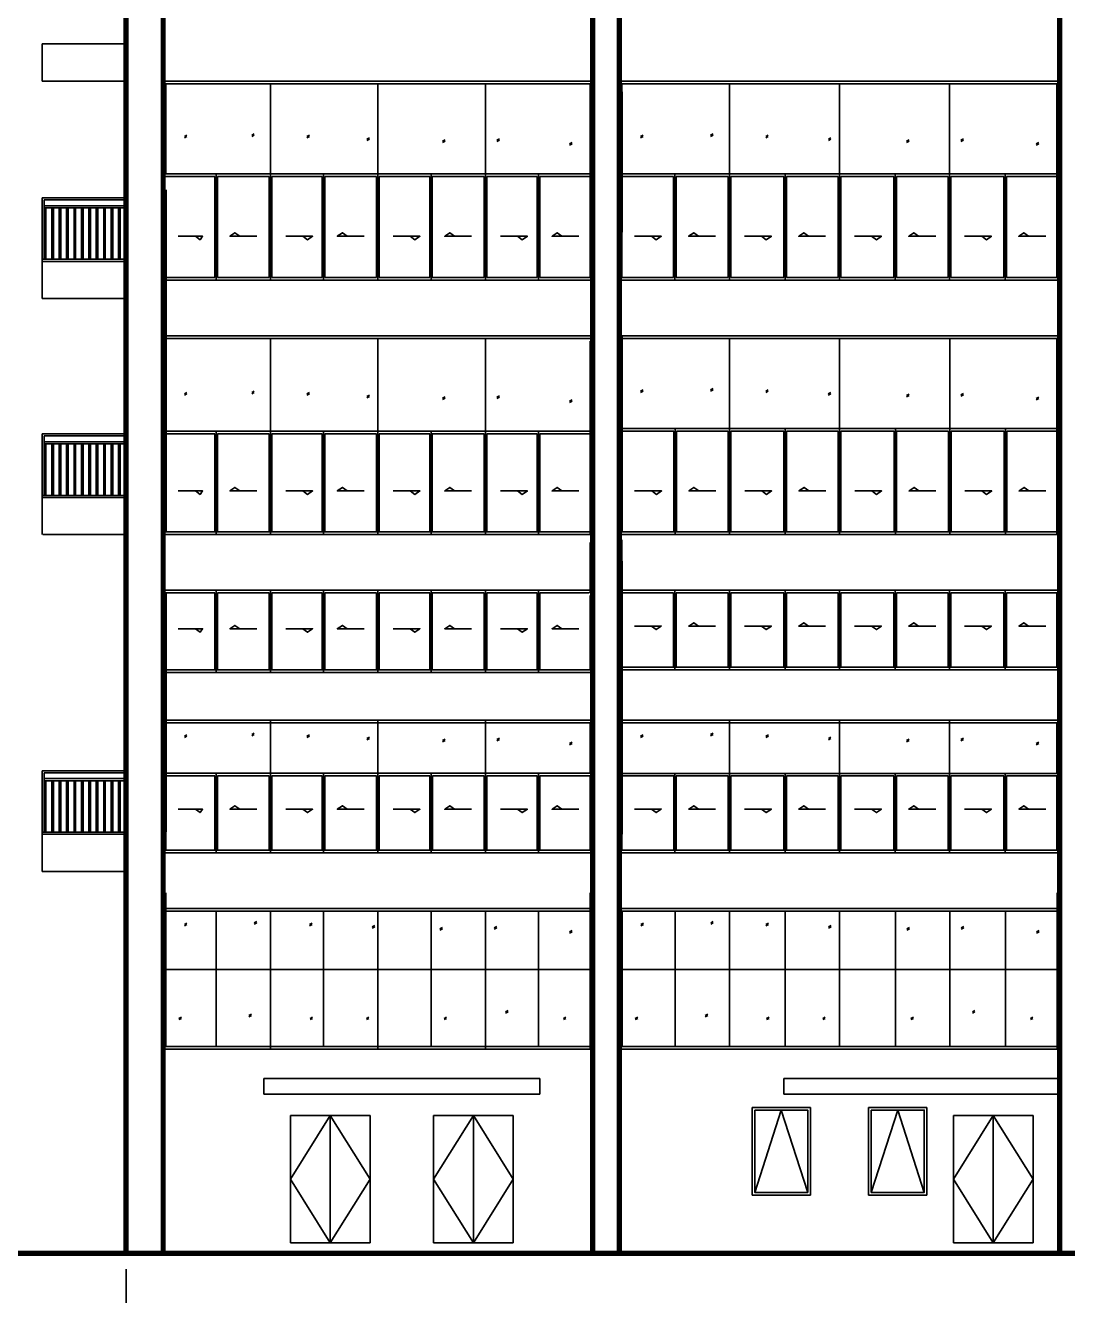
# Model space of a CAD drawing. Header units: millimetres. Extents: x 591771 to 1936534, y -622016 to 355666.
# Drawn here: x 605400 to 625049, y -88205 to -64259 of the extents above; entities that cross this region are included whole.
import ezdxf

# ---------------------------------------------------------------- set-up
doc = ezdxf.new("R2010")
doc.units = ezdxf.units.MM
doc.header["$LTSCALE"] = 80
for name, color, linetype in [('\\M+5B4B0\\M+5BBA7', 124, 'Continuous'), ('\\M+5C0B8\\M+5B8CB', 6, 'Continuous'), ('\\M+5C1A2\\M+5C3E6\\M+5CFDF\\M+5CCF51', 7, 'Continuous'), ('\\M+5C1A2\\M+5C3E6\\M+5CFDF\\M+5CCF55', 140, 'Continuous'), ('PUB_DIM', 3, 'Continuous'), ('WINDOW', 4, 'Continuous')]:
    doc.layers.add(name, color=color, linetype=linetype)
doc.styles.add('DIM_FONT', font='SIMPLEX.shx', dxfattribs={"width": 0.8})
doc.dimstyles.new('DIMN', dxfattribs={"dimtxt": 300, "dimasz": 100, "dimexe": 250, "dimexo": 300, "dimgap": 150, "dimtad": 1, "dimdec": 0, "dimzin": 0, "dimdsep": 46, "dimtxsty": 'DIM_FONT', "dimblk": 'ARCHTICK', "dimcen": 0.09, "dimclrt": 7, "dimazin": 2, "dimtfac": 1, "dimtdec": 0, "dimtix": 1, "dimtmove": 2, "dimatfit": 3, "dimldrblk": 'ARCHTICK', "dimfxl": 0, "dimtolj": 1, "dimtzin": 0, "dimarcsym": 0})

# ---------------------------------------------------------------- blocks, each defined once
blk = doc.blocks.new('lmg3')
at = {"layer": '\\M+5B4B0\\M+5BBA7'}
for p, q in [((810879, -551852), (802579, -551852)), ((802579, -551852), (802579, -554352)), ((810829, -551902), (802629, -551902)), ((802629, -551902), (802629, -552852)), ((804654, -551852), (804654, -554352)), ((806729, -551852), (806729, -554352)), ((808804, -554352), (808804, -551852)), ((810829, -552852), (810829, -551902)), ((810879, -554352), (810879, -551852)), ((802629, -552852), (810879, -552852)), ((803629, -552852), (803629, -554352)), ((804679, -552902), (804679, -554302)), ((805704, -552852), (805704, -554352)), ((807779, -552852), (807779, -554352)), ((809854, -554352), (809854, -552852)), ((802579, -554352), (810879, -554352))]:
    blk.add_line(p, q, dxfattribs=at)
at = {"layer": 'WINDOW', "color": 252}
for p, q in [((803028, -552124), (802979, -552149)), ((803028, -552149), (802979, -552174)), ((804347, -552096), (804298, -552121)), ((804347, -552121), (804298, -552146)), ((805389, -552124), (805340, -552149)), ((805389, -552149), (805340, -552174)), ((806569, -552170), (806520, -552195)), ((809068, -552188), (809019, -552213)), ((806569, -552195), (806520, -552220)), ((808045, -552207), (807996, -552232)), ((808045, -552232), (807996, -552257)), ((809068, -552213), (809019, -552238)), ((810489, -552262), (810439, -552287)), ((810489, -552287), (810439, -552312)), ((802629, -552902), (803604, -552902)), ((802629, -552902), (802629, -554302)), ((803604, -552902), (803604, -554302)), ((803654, -552902), (804629, -552902)), ((803654, -552902), (803654, -554302)), ((804629, -552902), (804629, -554302)), ((804679, -552902), (805679, -552902)), ((805679, -552902), (805679, -554302)), ((805729, -552902), (806704, -552902)), ((805729, -552902), (805729, -554302)), ((806704, -552902), (806704, -554302)), ((806754, -552902), (807754, -552902)), ((806754, -552902), (806754, -554302)), ((807754, -552902), (807754, -554302)), ((807804, -552902), (808779, -552902)), ((807804, -552902), (807804, -554302)), ((808779, -554302), (808779, -552902)), ((808829, -552902), (809829, -552902)), ((808829, -554302), (808829, -552902)), ((809829, -554302), (809829, -552902)), ((809879, -552902), (810829, -552902)), ((809879, -554302), (809879, -552902)), ((810829, -554302), (810829, -552902)), ((802629, -554302), (803604, -554302)), ((803654, -554302), (804629, -554302)), ((804679, -554302), (805679, -554302)), ((805729, -554302), (806704, -554302)), ((806754, -554302), (807754, -554302)), ((807804, -554302), (808779, -554302)), ((808829, -554302), (809829, -554302)), ((809879, -554302), (810829, -554302))]:
    blk.add_line(p, q, dxfattribs=at)
for points in [[(802864, -553527), (803371, -553527), (803275, -553592), (803186, -553527)], [(804394, -553527), (803887, -553527), (803982, -553462), (804071, -553527)], [(804939, -553527), (805446, -553527), (805350, -553592), (805261, -553527)], [(806469, -553527), (805962, -553527), (806057, -553462), (806146, -553527)], [(807014, -553527), (807521, -553527), (807425, -553592), (807336, -553527)], [(808544, -553527), (808037, -553527), (808132, -553462), (808221, -553527)], [(809089, -553527), (809596, -553527), (809500, -553592), (809411, -553527)], [(810619, -553527), (810112, -553527), (810207, -553462), (810296, -553527)]]:
    blk.add_lwpolyline(points, dxfattribs=at)
blk = doc.blocks.new('lmg4')
at = {"layer": '\\M+5B4B0\\M+5BBA7'}
for p, q in [((834433, -551901), (826333, -551901)), ((826333, -551901), (826333, -554401)), ((834383, -551951), (826383, -551951)), ((826383, -551951), (826383, -552901)), ((828358, -551901), (828358, -554401)), ((830383, -551901), (830383, -554401)), ((832408, -554401), (832408, -551901)), ((834383, -552901), (834383, -551951)), ((834433, -554401), (834433, -551901)), ((826383, -552901), (834433, -552901)), ((827333, -552901), (827333, -554401)), ((829358, -552901), (829358, -554401)), ((831383, -552901), (831383, -554401)), ((833408, -554401), (833408, -552901)), ((828383, -552951), (828383, -554351)), ((826333, -554401), (834433, -554401))]:
    blk.add_line(p, q, dxfattribs=at)
at = {"layer": 'WINDOW', "color": 252}
for p, q in [((826782, -552173), (826733, -552198)), ((828051, -552145), (828002, -552170)), ((828051, -552170), (828002, -552195)), ((829093, -552173), (829044, -552198)), ((826782, -552198), (826733, -552223)), ((829093, -552198), (829044, -552223)), ((830223, -552219), (830174, -552244)), ((830223, -552244), (830174, -552269)), ((831649, -552256), (831600, -552281)), ((831649, -552281), (831600, -552306)), ((832673, -552237), (832624, -552262)), ((832673, -552262), (832624, -552288)), ((834043, -552311), (833994, -552336)), ((834043, -552336), (833994, -552361)), ((826383, -552951), (827308, -552951)), ((826383, -552951), (826383, -554351)), ((827308, -552951), (827308, -554351)), ((827358, -552951), (828333, -552951)), ((827358, -552951), (827358, -554351)), ((828333, -552951), (828333, -554351)), ((828383, -552951), (829333, -552951)), ((829333, -552951), (829333, -554351)), ((829383, -552951), (830358, -552951)), ((829383, -552951), (829383, -554351)), ((830358, -552951), (830358, -554351)), ((830408, -552951), (831358, -552951)), ((830408, -552951), (830408, -554351)), ((831358, -552951), (831358, -554351)), ((831408, -552951), (832383, -552951)), ((831408, -552951), (831408, -554351)), ((832383, -554351), (832383, -552951)), ((832433, -552951), (833383, -552951)), ((832433, -554351), (832433, -552951)), ((833383, -554351), (833383, -552951)), ((833433, -552951), (834383, -552951)), ((833433, -554351), (833433, -552951)), ((834383, -554351), (834383, -552951)), ((826383, -554351), (827308, -554351)), ((827358, -554351), (828333, -554351)), ((828383, -554351), (829333, -554351)), ((829383, -554351), (830358, -554351)), ((830408, -554351), (831358, -554351)), ((831408, -554351), (832383, -554351)), ((832433, -554351), (833383, -554351)), ((833433, -554351), (834383, -554351))]:
    blk.add_line(p, q, dxfattribs=at)
for points in [[(826618, -553577), (827075, -553577), (827029, -553642), (826940, -553577)], [(828098, -553577), (827591, -553577), (827687, -553511), (827776, -553577)], [(828643, -553577), (829150, -553577), (829054, -553642), (828965, -553577)], [(830123, -553577), (829616, -553577), (829712, -553511), (829801, -553577)], [(830668, -553577), (831175, -553577), (831079, -553642), (830990, -553577)], [(832148, -553577), (831641, -553577), (831737, -553511), (831826, -553577)], [(832693, -553577), (833200, -553577), (833104, -553642), (833015, -553577)], [(834173, -553577), (833666, -553577), (833762, -553511), (833851, -553577)]]:
    blk.add_lwpolyline(points, dxfattribs=at)
blk = doc.blocks.new('_ArchTick')
at = {"color": 0, "linetype": 'ByBlock', "const_width": 0.4}
blk.add_lwpolyline([(-0.5, -0.5), (0.5, 0.5)], dxfattribs=at)
blk = doc.blocks.new('*D133')
at = {"layer": 'Defpoints', "color": 0, "transparency": 16777216}
for p in [(607297, -87409), (661993, -87409), (661993, -88870)]:
    blk.add_point(p, dxfattribs=at)
at = {"layer": 'PUB_DIM', "color": 0, "lineweight": -2, "transparency": 16777216}
for p, q in [((607297, -87709), (607297, -89120)), ((661993, -87709), (661993, -89120)), ((607297, -88870), (661993, -88870))]:
    blk.add_line(p, q, dxfattribs=at)
at = {"layer": 'PUB_DIM', "color": 0, "lineweight": -2, "transparency": 16777216, "xscale": 100, "yscale": 100, "zscale": 100, "rotation": 180}
blk.add_blockref('_ArchTick', (607297, -88870), dxfattribs=at)
at = {"layer": 'PUB_DIM', "color": 0, "lineweight": -2, "transparency": 16777216, "xscale": 100, "yscale": 100, "zscale": 100}
blk.add_blockref('_ArchTick', (661993, -88870), dxfattribs=at)
at = {"layer": 'PUB_DIM', "color": 7, "transparency": 16777216, "insert": (634645, -88570), "char_height": 300, "attachment_point": 5, "style": 'DIM_FONT'}
blk.add_mtext('\\A1;54500', dxfattribs=at)

msp = doc.modelspace()

# ---------------------------------------------------------------- linework, layer by layer
at = {"layer": '\\M+5B4B0\\M+5BBA7'}
for p, q in [((616097.1, -65308.8), (607997.1, -65308.8)), ((616047.1, -65358.8), (608047.1, -65358.8)), ((608047.1, -65358.8), (608047.1, -67058.8)), ((610022.1, -65358.8), (610022.1, -69058.8)), ((612047.1, -65358.8), (612047.1, -69058.8)), ((614072.1, -69058.8), (614072.1, -65358.8)), ((616047.1, -67058.8), (616047.1, -65358.8)), ((624897.1, -65308.8), (616597.1, -65308.8)), ((624847.1, -65358.8), (616647.1, -65358.8)), ((616647.1, -65358.8), (616647.1, -67058.8)), ((618672.1, -65358.8), (618672.1, -69058.8)), ((620747.1, -65358.8), (620747.1, -69058.8)), ((622822.1, -69058.8), (622822.1, -65358.8)), ((624847.1, -67058.8), (624847.1, -65358.8)), ((616651.7, -65508.8), (616651.7, -68158.8)), ((607997.1, -65808.8), (607997.1, -69058.8)), ((616097.1, -69058.8), (616097.1, -65808.8)), ((616597.1, -65808.8), (616597.1, -69058.8)), ((624897.1, -69058.8), (624897.1, -65808.8)), ((608047.1, -67058.8), (616097.1, -67058.8)), ((608997.1, -67058.8), (608997.1, -69058.8)), ((610047.1, -67108.8), (610047.1, -69008.8)), ((611022.1, -67058.8), (611022.1, -69058.8)), ((613047.1, -67058.8), (613047.1, -69058.8)), ((615072.1, -69058.8), (615072.1, -67058.8)), ((616647.1, -67058.8), (624897.1, -67058.8)), ((617647.1, -67058.8), (617647.1, -69058.8)), ((618697.1, -67108.8), (618697.1, -69008.8)), ((619722.1, -67058.8), (619722.1, -69058.8)), ((621797.1, -67058.8), (621797.1, -69058.8)), ((623872.1, -69058.8), (623872.1, -67058.8)), ((607997.1, -69058.8), (616097.1, -69058.8)), ((616597.1, -69058.8), (624897.1, -69058.8)), ((616097.1, -70108.8), (607997.1, -70108.8)), ((616047.1, -70158.8), (608047.1, -70158.8)), ((610022.1, -70158.8), (610022.1, -73858.8)), ((612047.1, -70158.8), (612047.1, -73858.8)), ((614072.1, -73858.8), (614072.1, -70158.8)), ((624897, -70108.8), (616597, -70108.8)), ((624847, -70158.8), (616647, -70158.8)), ((616647, -70158.8), (616647, -71858.8)), ((618676.6, -70158.8), (618676.6, -73858.8)), ((620751.6, -70158.8), (620751.6, -73858.8)), ((622826.6, -73858.8), (622826.6, -70158.8)), ((624847, -71858.8), (624847, -70158.8)), ((608047.1, -70208.8), (608047.1, -71908.8)), ((616047.1, -71908.8), (616047.1, -70208.8)), ((607997.1, -70608.8), (607997.1, -73858.8)), ((616097.1, -73858.8), (616097.1, -70608.8)), ((624901.6, -73858.8), (624901.6, -70608.8)), ((608051.7, -71158.8), (608051.7, -73808.8)), ((616651.5, -71158.8), (616651.5, -73808.8)), ((608047.1, -71908.8), (616097.1, -71908.8)), ((608997.1, -71908.8), (608997.1, -73858.8)), ((610047.1, -71958.8), (610047.1, -73808.8)), ((611022.1, -71908.8), (611022.1, -73858.8)), ((613047.1, -71908.8), (613047.1, -73858.8)), ((615072.1, -73858.8), (615072.1, -71908.8)), ((616647, -71858.8), (624897, -71858.8)), ((617651.6, -71858.8), (617651.6, -73858.8)), ((618701.6, -71908.8), (618701.6, -73808.8)), ((619726.6, -71858.8), (619726.6, -73858.8)), ((621801.6, -71858.8), (621801.6, -73858.8)), ((623876.6, -73858.8), (623876.6, -71858.8)), ((607997.1, -73858.8), (616097.1, -73858.8)), ((616097.1, -76458.8), (616097.1, -73958.8)), ((616597, -73858.8), (624901.6, -73858.8)), ((616597.2, -73908.8), (616597.2, -76408.8)), ((616601.6, -73858.8), (624901.6, -73858.8)), ((616647.2, -73958.8), (616647.2, -74908.8)), ((624897.2, -76408.8), (624897.2, -73908.8)), ((616047.1, -74958.8), (616047.1, -74008.8)), ((608030.7, -74908.8), (616080.7, -74908.8)), ((608997.1, -74908.8), (608997.1, -76458.8)), ((610022.1, -74908.8), (610022.1, -76458.8)), ((611022.1, -74908.8), (611022.1, -76458.8)), ((612047.1, -74908.8), (612047.1, -76458.8)), ((613047.1, -74908.8), (613047.1, -76458.8)), ((614072.1, -76458.8), (614072.1, -74908.8)), ((615072.1, -76458.8), (615072.1, -74908.8)), ((616647.2, -74908.8), (624897.2, -74908.8)), ((617647.2, -74908.8), (617647.2, -76408.8)), ((618672.2, -74908.8), (618672.2, -76408.8)), ((619722.2, -74908.8), (619722.2, -76408.8)), ((620747.2, -74908.8), (620747.2, -76408.8)), ((621797.2, -74908.8), (621797.2, -76408.8)), ((622822.2, -76408.8), (622822.2, -74908.8)), ((623872.2, -76408.8), (623872.2, -74908.8)), ((610047.1, -74958.8), (610047.1, -76408.8)), ((618697.2, -74958.8), (618697.2, -76358.8)), ((607997.1, -76458.8), (616097.1, -76458.8)), ((616597.1, -76408.8), (624901.6, -76408.8)), ((616597.2, -76408.8), (624897.2, -76408.8)), ((616597.1, -77358.8), (624901.6, -77358.8)), ((616597.1, -79858.8), (624901.6, -79858.8)), ((608047.3, -80608.8), (608047.3, -83508.8)), ((616047.3, -83508.8), (616047.3, -80608.8)), ((624851.6, -83508.8), (624851.6, -80608.8)), ((607997.3, -80908.8), (607997.3, -83558.8)), ((614072.3, -80908.8), (607997.3, -80908.8)), ((616097.3, -80908.8), (615072.3, -80908.8)), ((616097.3, -83558.8), (616097.3, -80908.8)), ((624901.6, -80908.8), (616601.6, -80908.8)), ((616601.6, -80908.8), (616601.6, -83558.8)), ((624901.6, -83558.8), (624901.6, -80908.8)), ((616047.3, -80958.8), (608047.3, -80958.8)), ((608997.3, -80958.8), (608997.3, -83508.8)), ((610022.3, -80958.8), (610022.3, -83558.8)), ((611022.3, -80958.8), (611022.3, -83508.8)), ((612047.3, -80958.8), (612047.3, -83558.8)), ((613047.3, -80958.8), (613047.3, -83508.8)), ((614072.3, -83558.8), (614072.3, -80958.8)), ((615072.3, -83508.8), (615072.3, -80958.8)), ((624851.6, -80958.8), (616651.6, -80958.8)), ((616651.6, -80958.8), (616651.6, -83508.8)), ((617651.6, -80958.8), (617651.6, -83508.8)), ((618676.6, -80958.8), (618676.6, -83508.8)), ((619726.6, -80958.8), (619726.6, -83508.8)), ((620751.6, -80958.8), (620751.6, -83508.8)), ((621801.6, -80958.8), (621801.6, -83508.8)), ((622826.6, -83508.8), (622826.6, -80958.8)), ((623876.6, -83508.8), (623876.6, -80958.8)), ((607997.3, -82058.8), (616097.3, -82058.8)), ((616601.6, -82058.8), (624901.6, -82058.8)), ((607997.3, -83558.8), (616097.3, -83558.8)), ((608047.3, -83508.8), (616047.3, -83508.8)), ((616601.6, -83558.8), (624901.6, -83558.8)), ((616651.6, -83508.8), (624851.6, -83508.8)), ((619101.7, -84658.8), (620201.7, -84658.8)), ((619101.7, -84658.8), (619101.7, -86308.8)), ((620201.7, -84658.8), (620201.7, -86308.8)), ((621297.2, -84658.8), (622397.2, -84658.8)), ((621297.2, -86308.8), (621297.2, -84658.8)), ((622347.2, -84708.8), (621347.2, -84708.8)), ((622397.2, -84658.8), (622397.2, -86308.8)), ((610397.3, -86008.8), (611147.3, -84808.8)), ((611147.3, -84808.8), (611897.3, -86008.8)), ((613097.3, -86008.8), (613847.3, -84808.8)), ((613847.3, -84808.8), (614597.3, -86008.8)), ((622897.3, -86008.8), (623647.3, -84808.8)), ((623647.3, -84808.8), (624397.3, -86008.8)), ((611147.3, -87208.8), (610397.3, -86008.8)), ((611897.3, -86008.8), (611147.3, -87208.8)), ((613847.3, -87208.8), (613097.3, -86008.8)), ((614597.3, -86008.8), (613847.3, -87208.8)), ((623647.3, -87208.8), (622897.3, -86008.8)), ((624397.3, -86008.8), (623647.3, -87208.8)), ((619101.7, -86308.8), (620201.7, -86308.8)), ((621297.2, -86308.8), (622397.2, -86308.8))]:
    msp.add_line(p, q, dxfattribs=at)
at = {"layer": '\\M+5B4B0\\M+5BBA7', "ltscale": 20}
for p, q in [((616097.1, -65308.8), (616097.1, -68808.8)), ((624897.1, -65308.8), (624897.1, -68808.8)), ((616047.3, -65508.8), (616047.3, -68208.8)), ((624847.2, -65508.8), (624847.2, -68208.8)), ((608051.7, -67358.8), (608051.7, -72508.8)), ((607997.1, -67608.8), (607997.1, -72508.8)), ((608001.7, -67608.8), (608001.7, -72508.8)), ((608051.7, -67658.8), (608051.7, -72458.8)), ((616097.1, -67608.8), (616097.1, -72508.8)), ((624897.1, -67608.8), (624897.1, -72508.8)), ((608006.3, -70108.8), (616101.6, -70108.8)), ((608056.3, -70158.8), (616101.6, -70158.8)), ((616651.5, -70108.8), (616651.5, -72508.8)), ((616651.5, -70108.8), (616651.5, -72458.8)), ((616651.5, -70158.8), (624847.1, -70158.8)), ((616047.1, -71158.8), (616047.1, -73858.8)), ((624847.1, -71158.8), (624847.1, -73858.8)), ((616097.1, -73858.8), (608001.7, -73858.8)), ((616097.1, -73808.8), (608051.7, -73808.8)), ((624897.1, -73858.8), (616601.5, -73858.8)), ((624847.1, -73808.8), (616651.5, -73808.8)), ((616651.7, -74358.8), (616651.7, -79508.8)), ((616097.3, -74608.8), (616097.3, -79508.8)), ((616597.1, -74608.8), (616597.1, -79508.8)), ((616601.7, -74608.8), (616601.7, -79508.8)), ((616651.7, -74658.8), (616651.7, -79458.8)), ((624897.2, -74608.8), (624897.2, -79508.8)), ((608051.8, -74958.8), (608051.8, -79458.8)), ((624847.2, -76358.8), (616651.7, -76358.8)), ((616097.3, -76408.8), (608001.8, -76408.8)), ((624897.2, -76408.8), (616601.7, -76408.8)), ((616097.3, -77408.8), (608001.8, -77408.8)), ((624897.2, -77408.8), (616601.7, -77408.8)), ((616097.3, -79858.8), (608001.8, -79858.8)), ((616097.3, -79808.8), (608051.8, -79808.8)), ((624897.2, -79858.8), (616601.7, -79858.8)), ((624847.2, -79808.8), (616651.7, -79808.8)), ((607997.3, -80908.8), (616097.1, -80908.8)), ((607997.3, -80958.8), (616097.1, -80958.8)), ((616047.1, -83558.8), (616047.1, -81158.8)), ((616097.1, -83608.8), (616097.1, -81108.8)), ((616651.6, -80958.8), (624697, -80958.8)), ((616651.6, -80958.8), (624901.6, -80958.8)), ((624851.6, -83558.8), (624851.6, -81158.8)), ((624901.6, -83608.8), (624901.6, -81108.8)), ((607997.3, -83508.8), (616097.1, -83508.8)), ((607997.3, -83558.8), (616047.1, -83558.8)), ((616597.1, -83508.8), (624901.6, -83508.8)), ((616597.1, -83558.8), (624901.6, -83558.8)), ((609897.3, -84108.8), (615097.3, -84108.8)), ((609897.3, -84108.8), (609897.3, -84408.8)), ((615097.3, -84108.8), (615097.3, -84408.8)), ((619697.3, -84108.8), (624897.3, -84108.8)), ((619697.3, -84108.8), (619697.3, -84408.8)), ((609897.3, -84408.8), (615097.3, -84408.8)), ((619697.3, -84408.8), (624897.3, -84408.8)), ((610397.3, -87208.8), (610397.3, -84808.8)), ((610397.3, -84808.8), (611897.3, -84808.8)), ((611147.3, -84808.8), (611147.3, -87208.8)), ((611897.3, -84808.8), (611897.3, -87208.8)), ((613097.3, -87208.8), (613097.3, -84808.8)), ((613097.3, -84808.8), (614597.3, -84808.8)), ((613847.3, -84808.8), (613847.3, -87208.8)), ((614597.3, -84808.8), (614597.3, -87208.8)), ((622897.3, -87208.8), (622897.3, -84808.8)), ((622897.3, -84808.8), (624397.3, -84808.8)), ((623647.3, -84808.8), (623647.3, -87208.8)), ((624397.3, -84808.8), (624397.3, -87208.8)), ((611897.3, -87208.8), (610397.3, -87208.8)), ((614597.3, -87208.8), (613097.3, -87208.8)), ((624397.3, -87208.8), (622897.3, -87208.8))]:
    msp.add_line(p, q, dxfattribs=at)
at = {"layer": '\\M+5B4B0\\M+5BBA7', "color": 7}
for p, q in [((619151.7, -86258.8), (619651.7, -84708.8)), ((619651.7, -84708.8), (620151.7, -86258.8)), ((621347.2, -86258.8), (621847.2, -84708.8)), ((621847.2, -84708.8), (622347.2, -86258.8))]:
    msp.add_line(p, q, dxfattribs=at)
for points in [[(619151.7, -84708.8), (620151.7, -84708.8), (620151.7, -86258.8), (619151.7, -86258.8)], [(621347.2, -84708.8), (622347.2, -84708.8), (622347.2, -86258.8), (621347.2, -86258.8)]]:
    msp.add_lwpolyline(points, close=True, dxfattribs=at)
at = {"layer": '\\M+5C0B8\\M+5B8CB'}
for p, q in [((605716.6, -67508.8), (605716.6, -68708.8)), ((607315.6, -67508.8), (605716.6, -67508.8)), ((605756.6, -67548.8), (605756.6, -68608.8)), ((607315.6, -67548.8), (605756.6, -67548.8)), ((605756.6, -67648.8), (605756.6, -68608.8)), ((607315.6, -67658.8), (605756.6, -67658.8)), ((607315.6, -67698.8), (605756.6, -67698.8)), ((605756.6, -67698.8), (605756.6, -68508.8)), ((605756.6, -67714.3), (605756.6, -68668.8)), ((605786.6, -67698.8), (605786.6, -68668.8)), ((605896.6, -67698.8), (605896.6, -68668.8)), ((605926.6, -67698.8), (605926.6, -68668.8)), ((606036.6, -67698.8), (606036.6, -68668.8)), ((606066.6, -67698.8), (606066.6, -68668.8)), ((606176.6, -67698.8), (606176.6, -68668.8)), ((606206.6, -67698.8), (606206.6, -68668.8)), ((606316.6, -67698.8), (606316.6, -68668.8)), ((606346.6, -67698.8), (606346.6, -68668.8)), ((606456.6, -67698.8), (606456.6, -68668.8)), ((606486.6, -67698.8), (606486.6, -68668.8)), ((606596.6, -67698.8), (606596.6, -68668.8)), ((606626.6, -67698.8), (606626.6, -68668.8)), ((606736.6, -67698.8), (606736.6, -68668.8)), ((606766.6, -67698.8), (606766.6, -68668.8)), ((606876.6, -67698.8), (606876.6, -68668.8)), ((606876.6, -67698.8), (606876.6, -68668.8)), ((606906.6, -67698.8), (606906.6, -68668.8)), ((606906.6, -67698.8), (606906.6, -68668.8)), ((607016.6, -67698.8), (607016.6, -68668.8)), ((607016.6, -67698.8), (607016.6, -68668.8)), ((607046.6, -67698.8), (607046.6, -68668.8)), ((607046.6, -67698.8), (607046.6, -68668.8)), ((607156.6, -67698.8), (607156.6, -68668.8)), ((607186.6, -67698.8), (607186.6, -68668.8)), ((607315.6, -68668.8), (605716.6, -68668.8)), ((607315.6, -68708.8), (605716.6, -68708.8)), ((605716.6, -71958.8), (605716.6, -73158.8)), ((607315.6, -71958.8), (605716.6, -71958.8)), ((605756.6, -71998.8), (605756.6, -73058.8)), ((607315.6, -71998.8), (605756.6, -71998.8)), ((605756.6, -72098.8), (605756.6, -73058.8)), ((607315.6, -72108.8), (605756.6, -72108.8)), ((607315.6, -72148.8), (605756.6, -72148.8)), ((605756.6, -72148.8), (605756.6, -72958.8)), ((605756.6, -72164.3), (605756.6, -73118.8)), ((605786.6, -72148.8), (605786.6, -73118.8)), ((605896.6, -72148.8), (605896.6, -73118.8)), ((605926.6, -72148.8), (605926.6, -73118.8)), ((606036.6, -72148.8), (606036.6, -73118.8)), ((606066.6, -72148.8), (606066.6, -73118.8)), ((606176.6, -72148.8), (606176.6, -73118.8)), ((606206.6, -72148.8), (606206.6, -73118.8)), ((606316.6, -72148.8), (606316.6, -73118.8)), ((606346.6, -72148.8), (606346.6, -73118.8)), ((606456.6, -72148.8), (606456.6, -73118.8)), ((606486.6, -72148.8), (606486.6, -73118.8)), ((606596.6, -72148.8), (606596.6, -73118.8)), ((606626.6, -72148.8), (606626.6, -73118.8)), ((606736.6, -72148.8), (606736.6, -73118.8)), ((606766.6, -72148.8), (606766.6, -73118.8)), ((606876.6, -72148.8), (606876.6, -73118.8)), ((606876.6, -72148.8), (606876.6, -73118.8)), ((606906.6, -72148.8), (606906.6, -73118.8)), ((606906.6, -72148.8), (606906.6, -73118.8)), ((607016.6, -72148.8), (607016.6, -73118.8)), ((607016.6, -72148.8), (607016.6, -73118.8)), ((607046.6, -72148.8), (607046.6, -73118.8)), ((607046.6, -72148.8), (607046.6, -73118.8)), ((607156.6, -72148.8), (607156.6, -73118.8)), ((607186.6, -72148.8), (607186.6, -73118.8)), ((607315.6, -73118.8), (605716.6, -73118.8)), ((607315.6, -73158.8), (605716.6, -73158.8)), ((605716.6, -78308.8), (605716.6, -79508.8)), ((607315.6, -78308.8), (605716.6, -78308.8)), ((605756.6, -78348.8), (605756.6, -79408.8)), ((607315.6, -78348.8), (605756.6, -78348.8)), ((605756.6, -78448.8), (605756.6, -79408.8)), ((607315.6, -78458.8), (605756.6, -78458.8)), ((607315.6, -78498.8), (605756.6, -78498.8)), ((605756.6, -78498.8), (605756.6, -79308.8)), ((605756.6, -78514.3), (605756.6, -79468.8)), ((605786.6, -78498.8), (605786.6, -79468.8)), ((605896.6, -78498.8), (605896.6, -79468.8)), ((605926.6, -78498.8), (605926.6, -79468.8)), ((606036.6, -78498.8), (606036.6, -79468.8)), ((606066.6, -78498.8), (606066.6, -79468.8)), ((606176.6, -78498.8), (606176.6, -79468.8)), ((606206.6, -78498.8), (606206.6, -79468.8)), ((606316.6, -78498.8), (606316.6, -79468.8)), ((606346.6, -78498.8), (606346.6, -79468.8)), ((606456.6, -78498.8), (606456.6, -79468.8)), ((606486.6, -78498.8), (606486.6, -79468.8)), ((606596.6, -78498.8), (606596.6, -79468.8)), ((606626.6, -78498.8), (606626.6, -79468.8)), ((606736.6, -78498.8), (606736.6, -79468.8)), ((606766.6, -78498.8), (606766.6, -79468.8)), ((606876.6, -78498.8), (606876.6, -79468.8)), ((606876.6, -78498.8), (606876.6, -79468.8)), ((606906.6, -78498.8), (606906.6, -79468.8)), ((606906.6, -78498.8), (606906.6, -79468.8)), ((607016.6, -78498.8), (607016.6, -79468.8)), ((607016.6, -78498.8), (607016.6, -79468.8)), ((607046.6, -78498.8), (607046.6, -79468.8)), ((607046.6, -78498.8), (607046.6, -79468.8)), ((607156.6, -78498.8), (607156.6, -79468.8)), ((607186.6, -78498.8), (607186.6, -79468.8)), ((607315.6, -79468.8), (605716.6, -79468.8)), ((607315.6, -79508.8), (605716.6, -79508.8))]:
    msp.add_line(p, q, dxfattribs=at)
at = {"layer": '\\M+5C1A2\\M+5C3E6\\M+5CFDF\\M+5CCF51'}
for p, q in [((607997.3, -62708.8), (607997.3, -87408.8)), ((616097.1, -63308.8), (616097.1, -87408.8)), ((616597.1, -63308.8), (616597.1, -87408.8)), ((605716.6, -65308.8), (605716.6, -64608.8)), ((607300.9, -64608.8), (605716.6, -64608.8)), ((607315.6, -64608.8), (607300.9, -64608.8)), ((607300.9, -65308.8), (605716.6, -65308.8)), ((605716.6, -69408.8), (605716.6, -68708.8)), ((607300.9, -68708.8), (605716.6, -68708.8)), ((607300.9, -69408.8), (605716.6, -69408.8)), ((605716.6, -73158.8), (605716.6, -73118.8)), ((607315.6, -73158.8), (605716.6, -73158.8)), ((605716.6, -73158.8), (605716.6, -73858.8)), ((607315.6, -73858.8), (605731.3, -73858.8)), ((605716.6, -79508.8), (605716.6, -80208.8)), ((607315.6, -80208.8), (605716.6, -80208.8))]:
    msp.add_line(p, q, dxfattribs=at)
at = {"layer": '\\M+5C1A2\\M+5C3E6\\M+5CFDF\\M+5CCF55'}
for p, q in [((624901.6, -61308.8), (624901.6, -87408.8)), ((607312, -63308.8), (607312, -87408.8)), ((607312, -63308.8), (607312, -87408.8))]:
    msp.add_line(p, q, dxfattribs=at)
at = {"layer": '\\M+5C1A2\\M+5C3E6\\M+5CFDF\\M+5CCF55', "const_width": 100}
for points in [[(607247.3, -62708.8), (607997.3, -62708.8), (607997.3, -87408.8), (607997.3, -63358.8)], [(607297.3, -87408.8), (607297.3, -62708.8)], [(616097.1, -87408.8), (616097.1, -62708.8), (616597.1, -62708.8), (616597.1, -87408.8)], [(624901.6, -87408.8), (624901.6, -63308.8)], [(604436.2, -87408.8), (663881.2, -87408.8)]]:
    msp.add_lwpolyline(points, dxfattribs=at)
at = {"layer": 'WINDOW', "color": 252}
for p, q in [((609715, -66303), (609666, -66328)), ((609715, -66328), (609666, -66353.1)), ((618365, -66303), (618316, -66328)), ((618365, -66328), (618316, -66353.1)), ((608446.3, -66330.6), (608397.2, -66355.7)), ((608446.3, -66355.7), (608397.2, -66380.7)), ((610757.1, -66330.6), (610708.1, -66355.7)), ((610757.1, -66355.7), (610708.1, -66380.7)), ((611887.5, -66376.7), (611838.5, -66401.8)), ((611887.5, -66401.8), (611838.5, -66426.8)), ((613313, -66413.6), (613264, -66438.6)), ((613313, -66438.6), (613264, -66463.7)), ((614336.6, -66395.1), (614287.6, -66420.2)), ((614336.6, -66420.2), (614287.6, -66445.3)), ((615706.8, -66468.9), (615657.8, -66493.9)), ((615706.8, -66493.9), (615657.8, -66519)), ((617046.2, -66330.6), (616997.2, -66355.7)), ((617046.2, -66355.7), (616997.2, -66380.7)), ((619407.1, -66330.6), (619358, -66355.7)), ((619407.1, -66355.7), (619358, -66380.7)), ((620587.5, -66376.7), (620538.4, -66401.8)), ((620587.5, -66401.8), (620538.4, -66426.8)), ((622063, -66413.6), (622013.9, -66438.6)), ((622063, -66438.6), (622013.9, -66463.7)), ((623086.6, -66395.1), (623037.6, -66420.2)), ((623086.6, -66420.2), (623037.6, -66445.3)), ((624506.8, -66468.9), (624457.8, -66493.9)), ((624506.8, -66493.9), (624457.8, -66519)), ((608047.1, -67108.8), (608972.1, -67108.8)), ((608972.1, -67108.8), (608972.1, -69008.8)), ((609022.1, -67108.8), (609997.1, -67108.8)), ((609022.1, -67108.8), (609022.1, -69008.8)), ((609997.1, -67108.8), (609997.1, -69008.8)), ((610047.1, -67108.8), (610997.1, -67108.8)), ((610997.1, -67108.8), (610997.1, -69008.8)), ((611047.1, -67108.8), (612022.1, -67108.8)), ((611047.1, -67108.8), (611047.1, -69008.8)), ((612022.1, -67108.8), (612022.1, -69008.8)), ((612072.1, -67108.8), (613022.1, -67108.8)), ((612072.1, -67108.8), (612072.1, -69008.8)), ((613022.1, -67108.8), (613022.1, -69008.8)), ((613072.1, -67108.8), (614047.1, -67108.8)), ((613072.1, -67108.8), (613072.1, -69008.8)), ((614047.1, -69008.8), (614047.1, -67108.8)), ((614097.1, -67108.8), (615047.1, -67108.8)), ((614097.1, -69008.8), (614097.1, -67108.8)), ((615047.1, -69008.8), (615047.1, -67108.8)), ((615097.1, -67108.8), (616047.1, -67108.8)), ((615097.1, -69008.8), (615097.1, -67108.8)), ((616647.1, -67108.8), (617622.1, -67108.8)), ((617622.1, -67108.8), (617622.1, -69008.8)), ((617672.1, -67108.8), (618647.1, -67108.8)), ((617672.1, -67108.8), (617672.1, -69008.8)), ((618647.1, -67108.8), (618647.1, -69008.8)), ((618697.1, -67108.8), (619697.1, -67108.8)), ((619697.1, -67108.8), (619697.1, -69008.8)), ((619747.1, -67108.8), (620722.1, -67108.8)), ((619747.1, -67108.8), (619747.1, -69008.8)), ((620722.1, -67108.8), (620722.1, -69008.8)), ((620772.1, -67108.8), (621772.1, -67108.8)), ((620772.1, -67108.8), (620772.1, -69008.8)), ((621772.1, -67108.8), (621772.1, -69008.8)), ((621822.1, -67108.8), (622797.1, -67108.8)), ((621822.1, -67108.8), (621822.1, -69008.8)), ((622797.1, -69008.8), (622797.1, -67108.8)), ((622847.1, -67108.8), (623847.1, -67108.8)), ((622847.1, -69008.8), (622847.1, -67108.8)), ((623847.1, -69008.8), (623847.1, -67108.8)), ((623897.1, -67108.8), (624847.1, -67108.8)), ((623897.1, -69008.8), (623897.1, -67108.8)), ((608047.1, -67608.8), (608047.1, -69008.8)), ((616047.1, -69008.8), (616047.1, -67608.8)), ((616647.1, -67608.8), (616647.1, -69008.8)), ((624847.1, -69008.8), (624847.1, -67608.8)), ((608047.1, -69008.8), (608972.1, -69008.8)), ((609022.1, -69008.8), (609997.1, -69008.8)), ((610047.1, -69008.8), (610997.1, -69008.8)), ((611047.1, -69008.8), (612022.1, -69008.8)), ((612072.1, -69008.8), (613022.1, -69008.8)), ((613072.1, -69008.8), (614047.1, -69008.8)), ((614097.1, -69008.8), (615047.1, -69008.8)), ((615097.1, -69008.8), (616047.1, -69008.8)), ((616647.1, -69008.8), (617622.1, -69008.8)), ((617672.1, -69008.8), (618647.1, -69008.8)), ((618697.1, -69008.8), (619697.1, -69008.8)), ((619747.1, -69008.8), (620722.1, -69008.8)), ((620772.1, -69008.8), (621772.1, -69008.8)), ((621822.1, -69008.8), (622797.1, -69008.8)), ((622847.1, -69008.8), (623847.1, -69008.8)), ((623897.1, -69008.8), (624847.1, -69008.8)), ((618364.9, -71103), (618315.8, -71128)), ((608446.3, -71180.6), (608397.2, -71205.7)), ((608446.3, -71205.7), (608397.2, -71230.7)), ((609715, -71153), (609666, -71178)), ((609715, -71178), (609666, -71203.1)), ((610757.1, -71180.6), (610708.1, -71205.7)), ((610757.1, -71205.7), (610708.1, -71230.7)), ((611887.5, -71226.7), (611838.5, -71251.8)), ((611887.5, -71251.8), (611838.5, -71276.8)), ((613313, -71263.6), (613264, -71288.6)), ((613313, -71288.6), (613264, -71313.7)), ((614336.6, -71245.1), (614287.6, -71270.2)), ((614336.6, -71270.2), (614287.6, -71295.3)), ((615706.8, -71318.9), (615657.8, -71343.9)), ((615706.8, -71343.9), (615657.8, -71369)), ((617046.1, -71130.6), (616997.1, -71155.7)), ((617046.1, -71155.7), (616997.1, -71180.7)), ((618364.9, -71128), (618315.8, -71153.1)), ((619406.9, -71130.6), (619357.9, -71155.7)), ((619406.9, -71155.7), (619357.9, -71180.7)), ((620587.4, -71176.7), (620538.3, -71201.8)), ((620587.4, -71201.8), (620538.3, -71226.8)), ((622062.9, -71213.6), (622013.8, -71238.6)), ((622062.9, -71238.6), (622013.8, -71263.7)), ((623086.5, -71195.1), (623037.5, -71220.2)), ((623086.5, -71220.2), (623037.5, -71245.3)), ((624506.7, -71268.9), (624457.6, -71293.9)), ((624506.7, -71293.9), (624457.6, -71319)), ((608047.1, -71958.8), (608972.1, -71958.8)), ((608972.1, -71958.8), (608972.1, -73808.8)), ((609022.1, -71958.8), (609997.1, -71958.8)), ((609022.1, -71958.8), (609022.1, -73808.8)), ((609997.1, -71958.8), (609997.1, -73808.8)), ((610047.1, -71958.8), (610997.1, -71958.8)), ((610997.1, -71958.8), (610997.1, -73808.8)), ((611047.1, -71958.8), (612022.1, -71958.8)), ((611047.1, -71958.8), (611047.1, -73808.8)), ((612022.1, -71958.8), (612022.1, -73808.8)), ((612072.1, -71958.8), (613022.1, -71958.8)), ((612072.1, -71958.8), (612072.1, -73808.8)), ((613022.1, -71958.8), (613022.1, -73808.8)), ((613072.1, -71958.8), (614047.1, -71958.8)), ((613072.1, -71958.8), (613072.1, -73808.8)), ((614047.1, -73808.8), (614047.1, -71958.8)), ((614097.1, -71958.8), (615047.1, -71958.8)), ((614097.1, -73808.8), (614097.1, -71958.8)), ((615047.1, -73808.8), (615047.1, -71958.8)), ((615097.1, -71958.8), (616047.1, -71958.8)), ((615097.1, -73808.8), (615097.1, -71958.8)), ((616647, -71908.8), (617626.6, -71908.8)), ((617626.6, -71908.8), (617626.6, -73808.8)), ((617676.6, -71908.8), (618651.6, -71908.8)), ((617676.6, -71908.8), (617676.6, -73808.8)), ((618651.6, -71908.8), (618651.6, -73808.8)), ((618701.6, -71908.8), (619701.6, -71908.8)), ((619701.6, -71908.8), (619701.6, -73808.8)), ((619751.6, -71908.8), (620726.6, -71908.8)), ((619751.6, -71908.8), (619751.6, -73808.8)), ((620726.6, -71908.8), (620726.6, -73808.8)), ((620776.6, -71908.8), (621776.6, -71908.8)), ((620776.6, -71908.8), (620776.6, -73808.8)), ((621776.6, -71908.8), (621776.6, -73808.8)), ((621826.6, -71908.8), (622801.6, -71908.8)), ((621826.6, -71908.8), (621826.6, -73808.8)), ((622801.6, -73808.8), (622801.6, -71908.8)), ((622851.6, -71908.8), (623851.6, -71908.8)), ((622851.6, -73808.8), (622851.6, -71908.8)), ((623851.6, -73808.8), (623851.6, -71908.8)), ((623901.6, -71908.8), (624847, -71908.8)), ((623901.6, -73808.8), (623901.6, -71908.8)), ((608047.1, -72408.8), (608047.1, -73808.8)), ((616047.1, -73808.8), (616047.1, -72408.8)), ((616651.6, -72408.8), (616651.6, -73808.8)), ((624851.6, -73808.8), (624851.6, -72408.8)), ((608047.1, -73808.8), (608972.1, -73808.8)), ((609022.1, -73808.8), (609997.1, -73808.8)), ((610047.1, -73808.8), (610997.1, -73808.8)), ((611047.1, -73808.8), (612022.1, -73808.8)), ((612072.1, -73808.8), (613022.1, -73808.8)), ((613072.1, -73808.8), (614047.1, -73808.8)), ((614097.1, -73808.8), (615047.1, -73808.8)), ((615097.1, -73808.8), (616047.1, -73808.8)), ((616651.6, -73808.8), (617626.6, -73808.8)), ((617676.6, -73808.8), (618651.6, -73808.8)), ((618701.6, -73808.8), (619701.6, -73808.8)), ((619751.6, -73808.8), (620726.6, -73808.8)), ((620776.6, -73808.8), (621776.6, -73808.8)), ((621826.6, -73808.8), (622801.6, -73808.8)), ((622851.6, -73808.8), (623851.6, -73808.8)), ((623901.6, -73808.8), (624851.6, -73808.8)), ((608047.1, -74958.8), (608972.1, -74958.8)), ((608047.1, -74958.8), (608047.1, -76408.8)), ((608972.1, -74958.8), (608972.1, -76408.8)), ((609022.1, -74958.8), (609997.1, -74958.8)), ((609022.1, -74958.8), (609022.1, -76408.8)), ((609997.1, -74958.8), (609997.1, -76408.8)), ((610047.1, -74958.8), (610997.1, -74958.8)), ((610997.1, -74958.8), (610997.1, -76408.8)), ((611047.1, -74958.8), (612022.1, -74958.8)), ((611047.1, -74958.8), (611047.1, -76408.8)), ((612022.1, -74958.8), (612022.1, -76408.8)), ((612072.1, -74958.8), (613022.1, -74958.8)), ((612072.1, -74958.8), (612072.1, -76408.8)), ((613022.1, -74958.8), (613022.1, -76408.8)), ((613072.1, -74958.8), (614047.1, -74958.8)), ((613072.1, -74958.8), (613072.1, -76408.8)), ((614047.1, -76408.8), (614047.1, -74958.8)), ((614097.1, -74958.8), (615047.1, -74958.8)), ((614097.1, -76408.8), (614097.1, -74958.8)), ((615047.1, -76408.8), (615047.1, -74958.8)), ((615097.1, -74958.8), (616030.7, -74958.8)), ((615097.1, -76408.8), (615097.1, -74958.8)), ((616047.1, -76408.8), (616047.1, -75008.8)), ((616647.2, -74958.8), (617622.2, -74958.8)), ((616647.2, -74958.8), (616647.2, -76358.8)), ((617622.2, -74958.8), (617622.2, -76358.8)), ((617672.2, -74958.8), (618647.2, -74958.8)), ((617672.2, -74958.8), (617672.2, -76358.8)), ((618647.2, -74958.8), (618647.2, -76358.8)), ((618697.2, -74958.8), (619697.2, -74958.8)), ((619697.2, -74958.8), (619697.2, -76358.8)), ((619747.2, -74958.8), (620722.2, -74958.8)), ((619747.2, -74958.8), (619747.2, -76358.8)), ((620722.2, -74958.8), (620722.2, -76358.8)), ((620772.2, -74958.8), (621772.2, -74958.8)), ((620772.2, -74958.8), (620772.2, -76358.8)), ((621772.2, -74958.8), (621772.2, -76358.8)), ((621822.2, -74958.8), (622797.2, -74958.8)), ((621822.2, -74958.8), (621822.2, -76358.8)), ((622797.2, -76358.8), (622797.2, -74958.8)), ((622847.2, -74958.8), (623847.2, -74958.8)), ((622847.2, -76358.8), (622847.2, -74958.8)), ((623847.2, -76358.8), (623847.2, -74958.8)), ((623897.2, -74958.8), (624847.2, -74958.8)), ((623897.2, -76358.8), (623897.2, -74958.8)), ((624847.2, -76358.8), (624847.2, -74958.8)), ((616647.2, -76358.8), (617622.2, -76358.8)), ((617672.2, -76358.8), (618647.2, -76358.8)), ((618697.2, -76358.8), (619697.2, -76358.8)), ((619747.2, -76358.8), (620722.2, -76358.8)), ((620772.2, -76358.8), (621772.2, -76358.8)), ((621822.2, -76358.8), (622797.2, -76358.8)), ((622847.2, -76358.8), (623847.2, -76358.8)), ((623897.2, -76358.8), (624847.2, -76358.8)), ((608047.1, -76408.8), (608972.1, -76408.8)), ((609022.1, -76408.8), (609997.1, -76408.8)), ((610047.1, -76408.8), (610997.1, -76408.8)), ((611047.1, -76408.8), (612022.1, -76408.8)), ((612072.1, -76408.8), (613022.1, -76408.8)), ((613072.1, -76408.8), (614047.1, -76408.8)), ((614097.1, -76408.8), (615047.1, -76408.8)), ((615097.1, -76408.8), (616047.1, -76408.8)), ((609765.2, -81153), (609716.1, -81178)), ((618369.5, -81153), (618320.4, -81178)), ((608446.4, -81180.6), (608397.4, -81205.7)), ((608446.4, -81205.7), (608397.4, -81230.7)), ((609765.2, -81178), (609716.1, -81203.1)), ((610807.3, -81180.6), (610758.2, -81205.7)), ((610807.3, -81205.7), (610758.2, -81230.7)), ((611987.7, -81226.7), (611938.6, -81251.8)), ((611987.7, -81251.8), (611938.6, -81276.8)), ((613263.2, -81263.6), (613214.1, -81288.6)), ((613263.2, -81288.6), (613214.1, -81313.7)), ((614286.8, -81245.1), (614237.8, -81270.2)), ((614286.8, -81270.2), (614237.8, -81295.3)), ((615707, -81318.9), (615657.9, -81343.9)), ((615707, -81343.9), (615657.9, -81369)), ((617050.7, -81180.6), (617001.7, -81205.7)), ((617050.7, -81205.7), (617001.7, -81230.7)), ((618369.5, -81178), (618320.4, -81203.1)), ((619411.6, -81180.6), (619362.5, -81205.7)), ((619411.6, -81205.7), (619362.5, -81230.7)), ((620592, -81226.7), (620542.9, -81251.8)), ((620592, -81251.8), (620542.9, -81276.8)), ((622067.5, -81263.6), (622018.4, -81288.6)), ((622067.5, -81288.6), (622018.4, -81313.7)), ((623091.1, -81245.1), (623042.1, -81270.2)), ((623091.1, -81270.2), (623042.1, -81295.3)), ((624511.3, -81318.9), (624462.3, -81343.9)), ((624511.3, -81343.9), (624462.3, -81369)), ((614498.9, -82832.8), (614449.9, -82857.9)), ((623303.2, -82832.8), (623254.2, -82857.9)), ((608340.7, -82952.6), (608291.7, -82977.7)), ((608340.7, -82977.7), (608291.7, -83002.7)), ((609663.7, -82897.3), (609614.7, -82922.4)), ((609663.7, -82922.4), (609614.7, -82947.5)), ((610815.5, -82952.6), (610766.5, -82977.7)), ((610815.5, -82977.7), (610766.5, -83002.7)), ((611877, -82952.6), (611828, -82977.7)), ((611877, -82977.7), (611828, -83002.7)), ((613341.3, -82952.6), (613292.2, -82977.7)), ((613341.3, -82977.7), (613292.2, -83002.7)), ((614498.9, -82857.9), (614449.9, -82882.9)), ((615592, -82952.6), (615543, -82977.7)), ((615592, -82977.7), (615543, -83002.7)), ((616945, -82952.6), (616896, -82977.7)), ((616945, -82977.7), (616896, -83002.7)), ((618268, -82897.3), (618219, -82922.4)), ((618268, -82922.4), (618219, -82947.5)), ((619419.8, -82952.6), (619370.8, -82977.7)), ((619419.8, -82977.7), (619370.8, -83002.7)), ((620481.3, -82952.6), (620432.3, -82977.7)), ((620481.3, -82977.7), (620432.3, -83002.7)), ((622145.6, -82952.6), (622096.5, -82977.7)), ((622145.6, -82977.7), (622096.5, -83002.7)), ((623303.2, -82857.9), (623254.2, -82882.9)), ((624396.3, -82952.6), (624347.3, -82977.7)), ((624396.3, -82977.7), (624347.3, -83002.7))]:
    msp.add_line(p, q, dxfattribs=at)
for points in [[(608282, -68234.3), (608739.3, -68234.3), (608693.6, -68299.3), (608604.5, -68234.3)], [(609762.3, -68234.3), (609254.9, -68234.3), (609350.7, -68169.2), (609439.7, -68234.3)], [(610307, -68234.3), (610814.3, -68234.3), (610718.6, -68299.3), (610629.5, -68234.3)], [(611787.3, -68234.3), (611279.9, -68234.3), (611375.7, -68169.2), (611464.7, -68234.3)], [(612332, -68234.3), (612839.3, -68234.3), (612743.6, -68299.3), (612654.5, -68234.3)], [(613812.3, -68234.3), (613304.9, -68234.3), (613400.7, -68169.2), (613489.7, -68234.3)], [(614357, -68234.3), (614864.3, -68234.3), (614768.6, -68299.3), (614679.5, -68234.3)], [(615837.3, -68234.3), (615329.9, -68234.3), (615425.7, -68169.2), (615514.7, -68234.3)], [(616881.9, -68234.3), (617389.3, -68234.3), (617293.5, -68299.3), (617204.5, -68234.3)], [(618412.3, -68234.3), (617904.9, -68234.3), (618000.6, -68169.2), (618089.7, -68234.3)], [(618956.9, -68234.3), (619464.3, -68234.3), (619368.5, -68299.3), (619279.5, -68234.3)], [(620487.3, -68234.3), (619979.9, -68234.3), (620075.6, -68169.2), (620164.7, -68234.3)], [(621031.9, -68234.3), (621539.3, -68234.3), (621443.5, -68299.3), (621354.5, -68234.3)], [(622562.3, -68234.3), (622054.9, -68234.3), (622150.6, -68169.2), (622239.7, -68234.3)], [(623106.9, -68234.3), (623614.3, -68234.3), (623518.5, -68299.3), (623429.5, -68234.3)], [(624637.3, -68234.3), (624129.9, -68234.3), (624225.6, -68169.2), (624314.7, -68234.3)], [(608282, -73034.3), (608739.3, -73034.3), (608693.6, -73099.3), (608604.5, -73034.3)], [(609762.3, -73034.3), (609254.9, -73034.3), (609350.7, -72969.2), (609439.7, -73034.3)], [(610307, -73034.3), (610814.3, -73034.3), (610718.6, -73099.3), (610629.5, -73034.3)], [(611787.3, -73034.3), (611279.9, -73034.3), (611375.7, -72969.2), (611464.7, -73034.3)], [(612332, -73034.3), (612839.3, -73034.3), (612743.6, -73099.3), (612654.5, -73034.3)], [(613812.3, -73034.3), (613304.9, -73034.3), (613400.7, -72969.2), (613489.7, -73034.3)], [(614357, -73034.3), (614864.3, -73034.3), (614768.6, -73099.3), (614679.5, -73034.3)], [(615837.3, -73034.3), (615329.9, -73034.3), (615425.7, -72969.2), (615514.7, -73034.3)], [(616886.4, -73034.3), (617393.8, -73034.3), (617298, -73099.3), (617209, -73034.3)], [(618416.8, -73034.3), (617909.4, -73034.3), (618005.1, -72969.2), (618094.2, -73034.3)], [(618961.4, -73034.3), (619468.8, -73034.3), (619373, -73099.3), (619284, -73034.3)], [(620491.8, -73034.3), (619984.4, -73034.3), (620080.1, -72969.2), (620169.2, -73034.3)], [(621036.4, -73034.3), (621543.8, -73034.3), (621448, -73099.3), (621359, -73034.3)], [(622566.8, -73034.3), (622059.4, -73034.3), (622155.1, -72969.2), (622244.2, -73034.3)], [(623111.4, -73034.3), (623618.8, -73034.3), (623523, -73099.3), (623434, -73034.3)], [(624641.8, -73034.3), (624134.4, -73034.3), (624230.1, -72969.2), (624319.2, -73034.3)], [(608282, -75634.3), (608739.3, -75634.3), (608693.6, -75699.3), (608604.5, -75634.3)], [(609762.3, -75634.3), (609254.9, -75634.3), (609350.7, -75569.2), (609439.7, -75634.3)], [(610307, -75634.3), (610814.3, -75634.3), (610718.6, -75699.3), (610629.5, -75634.3)], [(611787.3, -75634.3), (611279.9, -75634.3), (611375.7, -75569.2), (611464.7, -75634.3)], [(612332, -75634.3), (612839.3, -75634.3), (612743.6, -75699.3), (612654.5, -75634.3)], [(613812.3, -75634.3), (613304.9, -75634.3), (613400.7, -75569.2), (613489.7, -75634.3)], [(614357, -75634.3), (614864.3, -75634.3), (614768.6, -75699.3), (614679.5, -75634.3)], [(615837.3, -75634.3), (615329.9, -75634.3), (615425.7, -75569.2), (615514.7, -75634.3)], [(616882.1, -75584.3), (617389.4, -75584.3), (617293.7, -75649.3), (617204.6, -75584.3)], [(618412.4, -75584.3), (617905.1, -75584.3), (618000.8, -75519.2), (618089.9, -75584.3)], [(618957.1, -75584.3), (619464.4, -75584.3), (619368.7, -75649.3), (619279.6, -75584.3)], [(620487.4, -75584.3), (619980.1, -75584.3), (620075.8, -75519.2), (620164.9, -75584.3)], [(621032.1, -75584.3), (621539.4, -75584.3), (621443.7, -75649.3), (621354.6, -75584.3)], [(622562.4, -75584.3), (622055.1, -75584.3), (622150.8, -75519.2), (622239.9, -75584.3)], [(623107.1, -75584.3), (623614.4, -75584.3), (623518.7, -75649.3), (623429.6, -75584.3)], [(624637.4, -75584.3), (624130.1, -75584.3), (624225.8, -75519.2), (624314.9, -75584.3)]]:
    msp.add_lwpolyline(points, dxfattribs=at)

# ---------------------------------------------------------------- block references
at = {"layer": '\\M+5B4B0\\M+5BBA7'}
for name, p in [('lmg4', (-218335.6, 474542.3)), ('lmg3', (-185981.6, 474493))]:
    msp.add_blockref(name, p, dxfattribs=at)

# ---------------------------------------------------------------- dimensions: what is measured, and where the dimension line sits
at = {"layer": 'PUB_DIM'}
dim = msp.add_aligned_dim(p1=(607297.3, -87408.8), p2=(661992.5, -87408.8), distance=-1461.7, text='54500', dimstyle='DIMN', dxfattribs=at)
dim.commit()
dim.dimension.update_dxf_attribs({"geometry": '*D133', "text_midpoint": (634644.9, -88570.5)})

doc.saveas('drawing.dxf')
